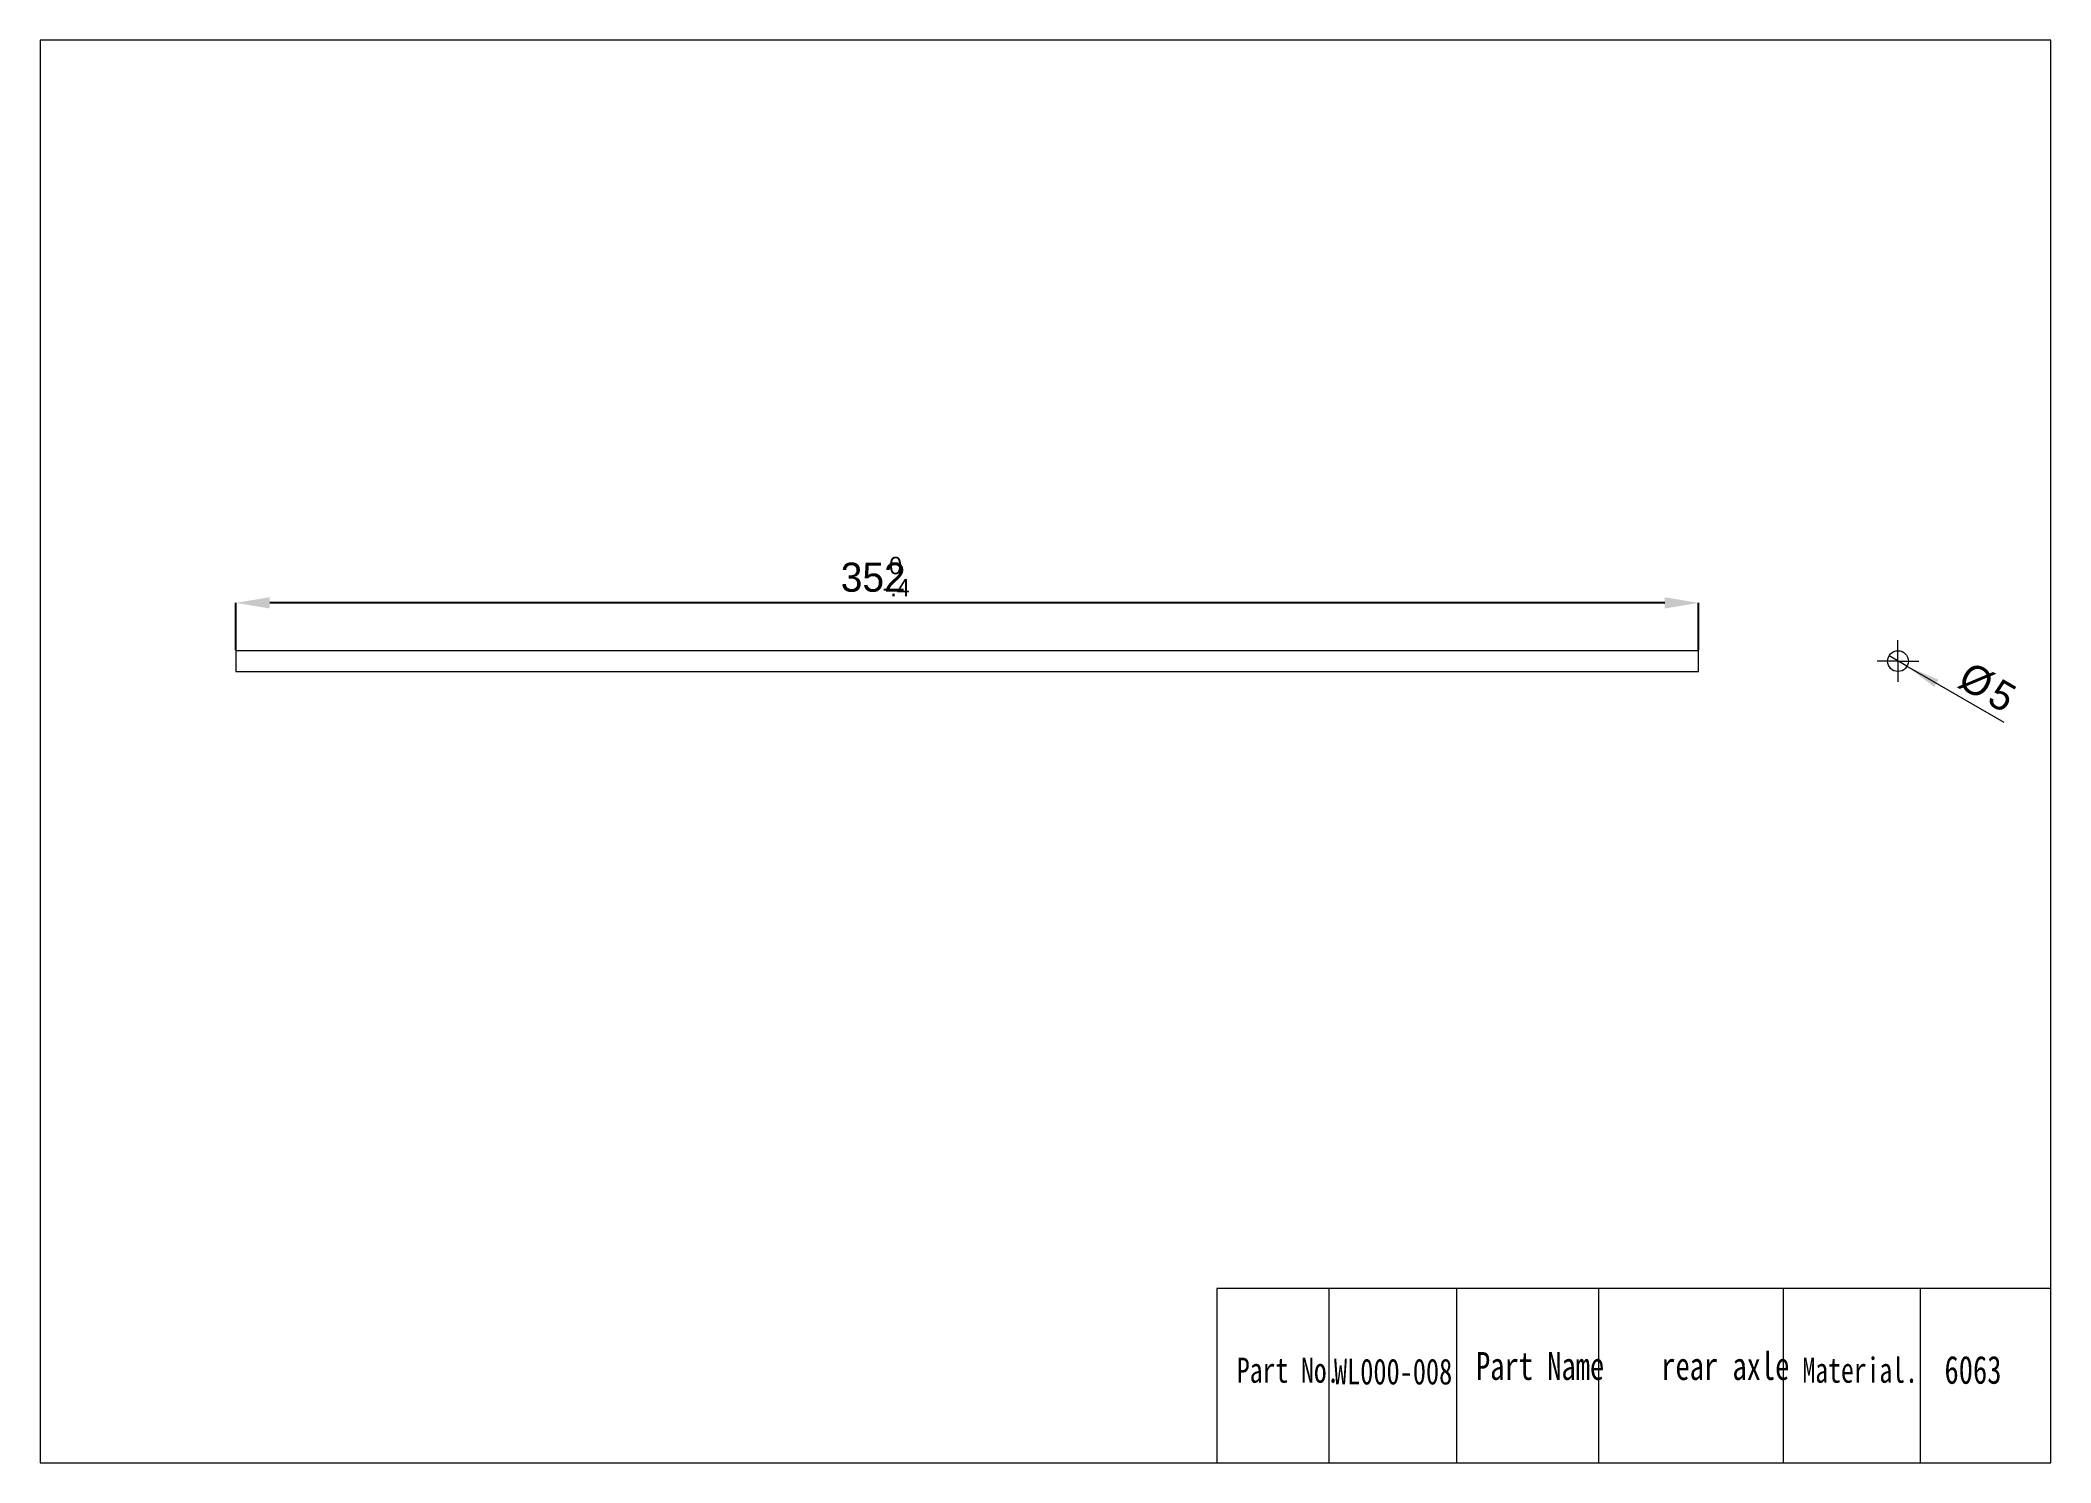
# Model space of a CAD drawing. Header units: millimetres. Extents: x 22 to 264, y 22 to 193.
import ezdxf

# ---------------------------------------------------------------- set-up
doc = ezdxf.new("R2010")
doc.units = ezdxf.units.MM
doc.linetypes.add('CENTERX2', pattern=[20.32, 12.7, -2.54, 2.54, -2.54])
doc.layers.get('0').update_dxf_attribs({"lineweight": 18})
for name, color, linetype, lineweight in [('1轮廓实线层', 7, 'Continuous', 15), ('2细线层', 4, 'Continuous', 18), ('3中心线层', 1, 'CENTERX2', 18), ('尺寸线层', 3, 'Continuous', 18)]:
    doc.layers.add(name, color=color, linetype=linetype, lineweight=lineweight)
doc.styles.add('SLDTEXTSTYLE1', font='')
doc.styles.get('SLDTEXTSTYLE1').set_extended_font_data('汉仪长仿宋体')
doc.dimstyles.new('SLDDIMSTYLE0', dxfattribs={"dimtxt": 3.5, "dimasz": 4.08, "dimexe": 0, "dimexo": 0.0625, "dimgap": 0.875, "dimtad": 1, "dimlfac": 2, "dimrnd": 1e-09, "dimzin": 12, "dimdsep": 46, "dimtxsty": 'SLDTEXTSTYLE1', "dimcen": 0.09, "dimdle": 8.16, "dimadec": 0, "dimazin": 3, "dimtfac": 1, "dimtofl": 0, "dimtmove": 0, "dimatfit": 3, "dimfxl": 1, "dimfrac": 2, "dimtolj": 1, "dimarcsym": 0})
doc.dimstyles.new('SLDDIMSTYLE1', dxfattribs={"dimtxt": 3.5, "dimasz": 4.08, "dimexe": 0, "dimexo": 0.0625, "dimgap": 0.875, "dimtad": 1, "dimlfac": 2, "dimrnd": 1e-09, "dimzin": 12, "dimdsep": 46, "dimtxsty": 'SLDTEXTSTYLE1', "dimblk1": 'NONE', "dimsah": 1, "dimcen": 0, "dimdle": 8.16, "dimadec": 0, "dimazin": 3, "dimtfac": 1, "dimtmove": 0, "dimatfit": 3, "dimldrblk": 'NONE', "dimfxl": 1, "dimfrac": 2, "dimtolj": 1, "dimarcsym": 0})

# ---------------------------------------------------------------- blocks, each defined once
blk = doc.blocks.new('*X5')
at = {"layer": '2细线层', "color": 0, "linetype": 'Continuous', "lineweight": 0, "char_height": 3.5, "attachment_point": 1, "style": 'SLDTEXTSTYLE1'}
for s, insert, width in [('{\\H0.6x; 0}', (123.74, 131.04), 13.554), ('352', (118.71, 130.34), 33.7008), ('{\\H0.6x;-.4}', (123.74, 128.39), 13.554)]:
    blk.add_mtext(s, dxfattribs=dict(at, insert=insert, width=width))
blk = doc.blocks.new('*X4')
at = {"layer": '2细线层', "linetype": 'Continuous'}
for points in [[(50.01, 126.18), (50.01, 124.82), (45.93, 125.5)], [(217.85, 126.18), (217.85, 124.82), (221.93, 125.5)]]:
    blk.add_hatch(color=0, dxfattribs=at).paths.add_polyline_path(points, flags=0)
at = {"layer": '2细线层', "color": 0, "linetype": 'Continuous', "lineweight": -2}
for p, q in [((45.93, 119.81), (45.93, 125.5)), ((217.85, 125.5), (50.01, 125.5)), ((221.93, 119.81), (221.93, 125.5))]:
    blk.add_line(p, q, dxfattribs=at)
at = {"layer": '2细线层', "color": 0, "linetype": 'Continuous', "lineweight": 0}
blk.add_blockref('*X5', (0, 0), dxfattribs=at)
blk = doc.blocks.new('*X6')
at = {"layer": '2细线层', "linetype": 'Continuous', "lineweight": 0}
blk.add_hatch(color=4, dxfattribs=at).paths.add_polyline_path([(247, 117.87), (250.28, 115.39), (250.79, 116.27)], flags=0)
at = {"layer": '2细线层', "color": 4, "linetype": 'Continuous', "lineweight": 0}
for q in [(244.84, 119.12), (258.66, 111.14)]:
    blk.add_line((247, 117.87), q, dxfattribs=at)
at = {"layer": '2细线层', "color": 4, "linetype": 'Continuous', "lineweight": 0, "char_height": 3.5, "attachment_point": 1, "rotation": 330, "style": 'SLDTEXTSTYLE1'}
for s, insert, width in [('%%C', (254.66, 118.59), 7.1179), ('5', (258.22, 116.52), 5.5374)]:
    blk.add_mtext(s, dxfattribs=dict(at, insert=insert, width=width))
blk = doc.blocks.new('_NONE')
blk = doc.blocks.new('SW_CENTERMARKSYMBOL_0')
at = {"layer": '3中心线层', "color": 0, "linetype": 'CENTERX2', "lineweight": 0}
for p, q in [((0, 1.25), (0, 2.5)), ((-1.25, 0), (-2.5, 0)), ((0, 0), (-1.25, 0)), ((0, 0), (0, 1.25)), ((0, 0), (0, -1.25)), ((0, 0), (1.25, 0)), ((1.25, 0), (2.5, 0)), ((0, -1.25), (0, -2.5))]:
    blk.add_line(p, q, dxfattribs=at)

msp = doc.modelspace()

# ---------------------------------------------------------------- linework, layer by layer
for p, q in [((264.3049, 193.1629), (22.3849, 193.1629)), ((22.3849, 193.1629), (22.3849, 22.0909)), ((264.3049, 22.0909), (264.3049, 193.1629)), ((264.3049, 43.0419), (163.975, 43.0419)), ((163.975, 43.0419), (163.975, 22.0909)), ((177.4538, 43.0419), (177.4538, 22.0909)), ((192.7924, 43.0419), (192.7924, 22.0909)), ((209.874, 43.0419), (209.874, 22.0909)), ((232.092, 43.0419), (232.092, 22.0909)), ((248.569, 43.0419), (248.569, 22.0909)), ((264.3049, 22.0909), (264.3049, 43.0419)), ((22.3849, 22.0909), (264.3049, 22.0909)), ((172.3343, 22.0909), (264.3049, 22.0909))]:
    msp.add_line(p, q)
at = {"layer": '1轮廓实线层', "linetype": 'Continuous', "lineweight": 15}
for p, q in [((221.9268, 119.7471), (45.9268, 119.7471)), ((45.9268, 119.7471), (45.9268, 117.2471)), ((221.9268, 117.2471), (221.9268, 119.7471)), ((45.9268, 117.2471), (221.9268, 117.2471))]:
    msp.add_line(p, q, dxfattribs=at)
msp.add_circle((245.9183, 118.4971), 1.25, dxfattribs=at)

# ---------------------------------------------------------------- block references
at = {"layer": '3中心线层', "color": 1, "linetype": 'CENTERX2', "lineweight": 0}
msp.add_blockref('SW_CENTERMARKSYMBOL_0', (245.9183, 118.4971), dxfattribs=at)

# ---------------------------------------------------------------- texts
at = {"attachment_point": 1}
for s, width, gutter_width, heights, insert, char_height in [('{\\fHYSWLongFangSong|b1|i0|c134|p2;Part No.}', 24.366564, 17.5, [3.5], (166.3787, 34.7411), 3.024), ('{\\fHYSWLongFangSong|b1|i0|c134|p2;Part Name    rear axle}', 68.540777, 35, [0], (195.143, 35.4162), 3.36), ('{\\fHYSWLongFangSong|b1|i0|c134|p2;Material.}', 24.366564, 17.5, [3.5], (234.4292, 34.7411), 3.024)]:
    msp.add_mtext_dynamic_manual_height_columns(s, width=width, gutter_width=gutter_width, heights=heights, dxfattribs=dict(at, insert=insert, char_height=char_height))
at = {"layer": '尺寸线层', "attachment_point": 1}
for s, insert, char_height, width in [('{\\fhyswlongfangsong|b1|i0|c134|p2;\\C7;WL000-008}', (178.0531, 34.6099), 3.1, 11.467751), ('{\\fhyswlongfangsong|b1|i0|c134|p2;\\C7;6063}', (251.5149, 34.9505), 3.36, 11.240667)]:
    msp.add_mtext(s, dxfattribs=dict(at, insert=insert, char_height=char_height, width=width))

# ---------------------------------------------------------------- dimensions: what is measured, and where the dimension line sits
at = {"layer": '2细线层', "color": 4, "linetype": 'Continuous', "lineweight": 0}
dim = msp.add_linear_dim(base=(45.9268, 125.5017), p1=(221.9268, 119.7471), p2=(45.9268, 119.7471), dimstyle='SLDDIMSTYLE0', override={"dimsah": 1, "dimtol": 1, "dimtp": 0, "dimtm": 0.4, "dimtfac": 0.6, "dimtdec": 1, "dimtzin": 12}, dxfattribs=at)
dim.commit()
dim.dimension.update_dxf_attribs({"geometry": '*X4', "text_midpoint": (122.9196, 125.5017), "dimtype": 160})
dim = msp.add_diameter_dim_2p(p1=(244.8358, 119.1221), p2=(247.0008, 117.8721), dimstyle='SLDDIMSTYLE1', override={"dimpost": '%%C<>', "dimsah": 1, "dimtzin": 12}, dxfattribs=at)
dim.commit()
dim.dimension.update_dxf_attribs({"geometry": '*X6', "text_midpoint": (255.8087, 112.7868), "dimtype": 163})

doc.saveas('drawing.dxf')
